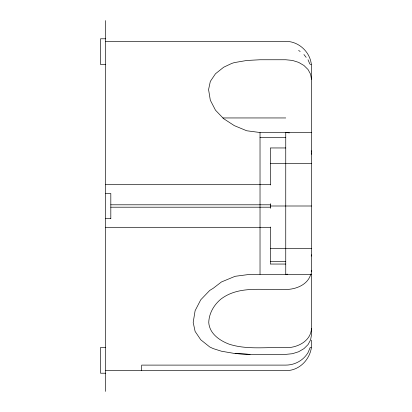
<?xml version="1.0" encoding="UTF-8"?>
<svg xmlns="http://www.w3.org/2000/svg" width="412" height="412" viewBox="0 0 412 412"><rect width="100%" height="100%" fill="white"/><g stroke="black" fill="none" stroke-linecap="round" stroke-linejoin="round"><path stroke-width="0.62" d="M311.256 256.079L311.472 254.817M310.818 274.042C307.98 284.754 295.904 289.471 285.748 289.482C264.195 290.625 239.3 284.939 220.755 299.23C213.843 305.065 209.069 313.254 208.75 322.421C209.414 333.586 219.653 340.626 229.242 344.211C247.494 350.046 266.961 346.858 285.748 347.692C297.145 347.97 310.916 341.224 311.472 328.462M311.256 271.513L311.472 270.251M287.566 274.155L285.748 274.335L285.748 132.515L289.378 132.88M105.673 38.785L100.528 38.785L100.528 64.509L105.673 64.509M105.673 41.36L285.748 41.36C299.519 41.272 311.56 53.313 311.472 67.084L311.472 334.853L310.596 339.91L308.027 344.617L303.938 348.66L298.612 351.76L292.407 353.712L285.748 354.377L249.734 354.377L235.097 353.558L221.455 351.22L213.164 348.583L209.744 346.971L200.757 339.782L195.108 331.408L193.182 322.421L195.108 310.71L200.757 299.792L209.744 290.419L213.164 288.323L221.455 281.957L235.097 276.308L250.069 274.335L311.472 274.335M310.221 64.509L311.137 64.509M222.933 117.95L285.748 117.95M311.472 79.274L310.596 74.222L308.027 69.515L303.938 65.472L298.612 62.372L292.407 60.42L285.748 59.755L260.024 59.755L246.706 60.482L234.299 62.609L231.765 63.417L223.644 67.244L215.466 73.784L210.326 81.406L208.575 89.579L210.326 100.234L215.466 110.164L223.644 118.692L234.299 125.624L246.706 130.764L260.024 132.515L311.472 132.515M260.024 137.665L285.748 137.665M285.748 147.954L270.313 147.954L270.313 184.988M270.313 163.389L311.472 163.389M105.673 184.694L270.313 184.694M105.673 193.532L110.818 193.532L110.818 218.54M110.818 204.8L270.313 204.8M270.313 206L311.472 206M110.818 207.2L270.313 207.2M105.673 218.468L110.818 218.468M105.673 227.306L270.313 227.306M270.313 248.611L311.472 248.611M270.313 261.476L285.748 261.476M285.748 264.046L270.313 264.046L270.313 227.012M105.673 347.491L100.528 347.491L100.528 373.215L105.673 373.215M311.137 347.491L310.195 347.491L308.027 352.615A25.745 25.127 0 0 1 285.748 365.104L141.687 365.109L141.687 370.615L105.673 370.64M141.687 370.615L285.748 370.64C301.543 370.872 313.573 355.427 311.472 340.183M235.097 353.558L250.069 354.377M303.938 54.523L306.168 57.376M308.027 59.755L309.809 63.984M311.256 152.97L311.472 154.201M311.256 150.777L311.472 152.038M270.313 203.683L270.313 208.317M260.024 132.515L260.024 274.335M105.673 20.6L105.673 391.4M298.612 50.506A25.642 25.029 0 0 1 300.163 51.459"/></g></svg>
